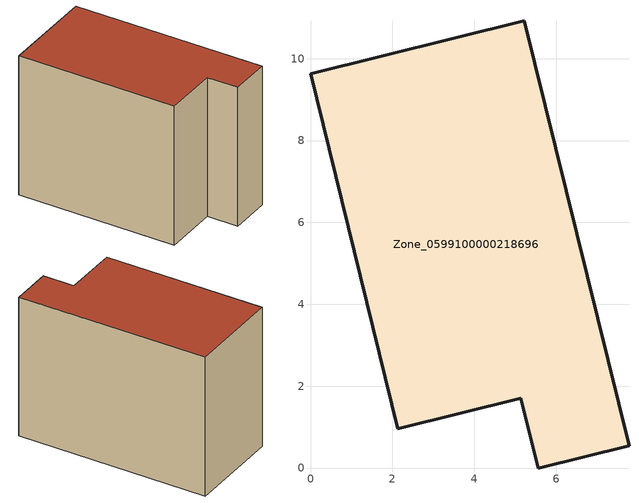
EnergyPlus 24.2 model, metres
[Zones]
Zone_0599100000218696
 floor ground (C_G): 5.14,1.7 2.13,0.96 0,9.63 5.22,10.92 7.78,0.54 5.56,0 z0
 wall outside (C_F): 5.22,10.92 0,9.63 2.13,0.96 5.14,1.7 5.56,0 7.78,0.54 5.22,10.92 z0:8.04
 roof outside (C_R): 5.56,0 7.78,0.54 5.22,10.92 0,9.63 2.13,0.96 5.14,1.7 z8.04
[BUILDING]
Pand.0599100000218696: North Axis=0; Terrain=City; Loads Convergence Tolerance Value=0.04; Temperature Convergence Tolerance Value=0.4; Solar Distribution=FullExterior; Maximum Number of Warmup Days=25; Minimum Number of Warmup Days=1
[Site:Location]
Rotterdam.The.Hague.AP_ZH_NLD Design_Conditions: Latitude=51.96; Longitude=4.45; Time Zone=1; Elevation=-4.5
[SITE:GROUNDTEMPERATURE:BUILDINGSURFACE]
18, 18, 18, 18, 18, 18, 18, 18, 18, 18, 18, 18
[MATERIAL] Thermal Absorptance=0.9; Solar Absorptance=0.7; Visible Absorptance=0.7
Name | Roughness | Thickness | Conductivity | Density | Specific Heat
G.TI.1975-1991 | MediumSmooth | 0.15 | 0.288461 | 540 | 1210
F.TI.1975-1991 | Rough | 0.3 | 0.230769 | 1920 | 840
R.TI.1975-1991 | MediumRough | 0.2 | 0.153846 | 1500 | 1000
[CONSTRUCTION]
C_G: G.TI.1975-1991
C_F: F.TI.1975-1991
C_R: R.TI.1975-1991
[ZONE]
Zone_0599100000218696: Type=1; Multiplier=1; Ceiling Height=Autocalculate; Volume=Autocalculate; Floor Area=autocalculate; Part of Total Floor Area=Yes
[ZONEINFILTRATION:DESIGNFLOWRATE]
Infil_Zone_0599100000218696: Zone or ZoneList or Space or SpaceList=Zone_0599100000218696; Schedule=AlwaysOn; Design Flow Rate Calculation Method=Flow/Area; Flow Rate per Floor Area=0.003; Constant Term Coefficient=1; Temperature Term Coefficient=0; Velocity Term Coefficient=0; Velocity Squared Term Coefficient=0
[HVACTEMPLATE:ZONE:IDEALLOADSAIRSYSTEM]
Zone_0599100000218696: Maximum Heating Supply Air Temperature=50; Minimum Cooling Supply Air Temperature=13; Maximum Heating Supply Air Humidity Ratio=0.0156; Minimum Cooling Supply Air Humidity Ratio=0.0077; Heating Limit=NoLimit; Cooling Limit=NoLimit; Dehumidification Control Type=ConstantSensibleHeatRatio; Cooling Sensible Heat Ratio=0.7; Dehumidification Setpoint=60; Humidification Control Type=None; Humidification Setpoint=30; Outdoor Air Method=None; Outdoor Air Flow Rate per Person=0.00944; Outdoor Air Flow Rate per Zone Floor Area=0; Outdoor Air Flow Rate per Zone=0; Demand Controlled Ventilation Type=None; Outdoor Air Economizer Type=NoEconomizer; Heat Recovery Type=None; Sensible Heat Recovery Effectiveness=0.7; Latent Heat Recovery Effectiveness=0.65
[ZONECONTROL:THERMOSTAT]
ThermostatControl_Zone_0599100000218696: Zone or ZoneList=Zone_0599100000218696; Control Type Schedule=DualSetpointControlType; Control 1=Thermostat_Zone_0599100000218696; Temperature Difference Between Cutout And Setpoint=0
[THERMOSTATSETPOINT:DUALSETPOINT]
Thermostat_Zone_0599100000218696: Heating Setpoint Temperature Schedule=HeatingSetpoint_Zone_0599100000218696; Cooling Setpoint Temperature Schedule=CoolingSetpoint_Zone_0599100000218696
[SCHEDULE:COMPACT]
HeatingSetpoint_Zone_0599100000218696: Through: 12/31, For: AllDays, Until: 24:00, 21
CoolingSetpoint_Zone_0599100000218696: Through: 12/31, For: AllDays, Until: 24:00, 24
DualSetpointControlType: Through: 12/31, For: AllDays, Until: 24:00, 4
AlwaysOn: Through: 12/31, For: AllDays, Until: 24:00, 1
